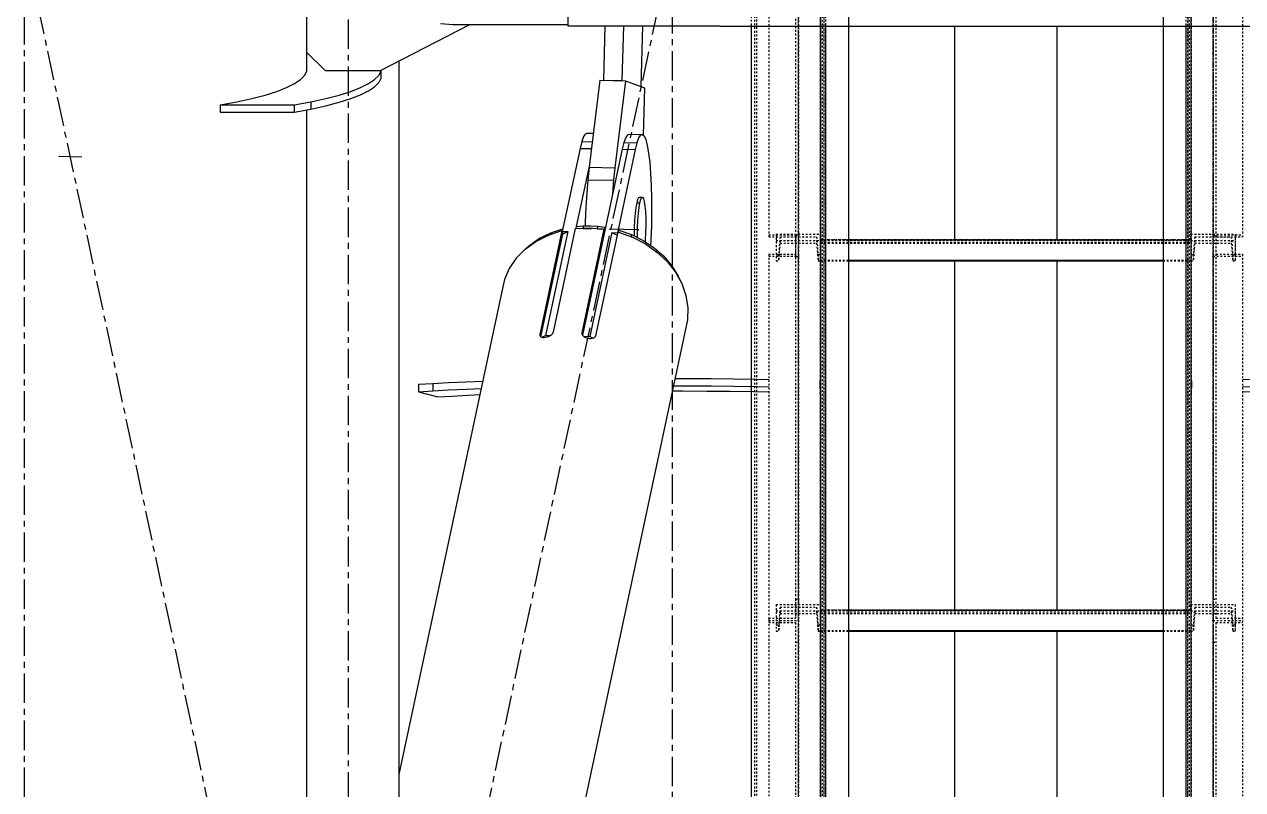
# Model space of a CAD drawing. Header units: millimetres. Extents: x 5143 to 30813, y 232 to 21408.
# Drawn here: x 22900 to 23229, y 4851.3 to 5057.9 of the extents above; entities that cross this region are included whole.
import ezdxf

# ---------------------------------------------------------------- set-up
doc = ezdxf.new("R2010")
doc.units = ezdxf.units.MM
doc.header["$LTSCALE"] = 0.25
for name, pattern in [('CENTER', [50.8, 31.75, -6.35, 6.35, -6.35]), ('XKITLINE00', [0]), ('XKITLINE02', [4, 2, -2]), ('XKITLINE03', [6, 3, -1, 1, -1])]:
    doc.linetypes.add(name, pattern=pattern)

msp = doc.modelspace()

# ---------------------------------------------------------------- linework, layer by layer
at = {"color": 8, "linetype": 'CENTER'}
for p, q in [((23075, 4763.35), (23075, 6431.43)), ((22900, 3985.69), (22900, 5629.8)), ((22987.5, 4670.27), (22987.5, 5490.27)), ((22987.5, 4670.27), (22900, 5080.27)), ((22900, 4260.27), (23075, 5080.27)), ((22909.42, 5022.26), (22915.36, 5022.13)), ((23065.84, 5002.39), (23050.97, 5002.72))]:
    msp.add_line(p, q, dxfattribs=at)
at = {"color": 1, "linetype": 'XKITLINE03'}
for p, q in [((23109.01, 4289.11), (23109.01, 5553.53)), ((23220.99, 4289.12), (23220.99, 5553.53)), ((23115.01, 4280.28), (23115.01, 5549.66)), ((23215.01, 5549.66), (23214.98, 4280.28)), ((23109.01, 5001.09), (23109.01, 5096.97)), ((23220.99, 5096.97), (23220.99, 5001.09)), ((23115.01, 5001.25), (23115.01, 4999.55)), ((23214.99, 4999.55), (23214.99, 5001.25)), ((23214.99, 4999.73), (23115.01, 4999.73)), ((23109.01, 4896.99), (23109.01, 4995.28)), ((23220.99, 4995.28), (23220.99, 4896.99)), ((23115.01, 4901.26), (23115.01, 4899.56)), ((23214.99, 4899.74), (23115.01, 4899.74)), ((23214.99, 4899.56), (23214.99, 4901.26)), ((23109.01, 4801.11), (23109.01, 4896.99)), ((23220.99, 4896.99), (23220.99, 4801.11))]:
    msp.add_line(p, q, dxfattribs=at)
at = {"color": 3, "linetype": 'XKITLINE02'}
for p, q in [((23097.16, 5550.14), (23097.16, 4298.1)), ((23097.69, 5550.18), (23097.69, 4297.68)), ((23114.93, 5550.18), (23114.93, 4280.34)), ((23115.46, 5550.14), (23115.46, 4279.7)), ((23116.31, 5550.19), (23116.31, 4278.85)), ((23214.54, 5550.14), (23214.54, 4279.7)), ((23215.07, 5550.18), (23215.07, 4280.33)), ((23115.01, 5549.96), (23115.01, 4280.58)), ((23115.01, 5549.66), (23115.01, 4280.28)), ((23115.86, 5549.94), (23115.86, 4280.56)), ((23115.86, 5549.68), (23115.86, 4280.3)), ((23122.51, 5549.96), (23122.51, 4280.57)), ((23122.51, 5549.67), (23122.51, 4280.28)), ((23207.5, 5549.95), (23207.48, 4280.57)), ((23207.51, 5549.67), (23207.48, 4280.29)), ((23207.51, 5549.66), (23207.48, 4280.28)), ((23214.15, 5549.94), (23214.13, 4280.56)), ((23214.16, 5549.68), (23214.13, 4280.3)), ((23215, 5549.97), (23214.98, 4280.58)), ((23215.01, 5549.66), (23214.98, 4280.28)), ((23096.31, 5103.12), (23096.31, 5057.42)), ((23116.31, 5103.12), (23116.31, 5057.42)), ((23122.51, 5103.12), (23122.51, 5057.42)), ((23207.49, 5103.12), (23207.49, 5057.42)), ((23213.69, 5103.12), (23213.69, 5057.42)), ((23101.01, 5096.97), (23101.01, 5000.5)), ((23108.21, 5096.38), (23108.21, 4995.2)), ((23109.01, 5096.97), (23109.01, 4995.2)), ((23220.99, 5094.93), (23220.99, 4995.2)), ((23221.79, 5094.93), (23221.79, 4995.2)), ((23228.99, 5094.93), (23228.99, 5000.5)), ((23101.01, 5001.09), (23109.01, 5001.09)), ((23103.01, 5001.25), (23103.01, 4994.05)), ((23103.01, 5001.25), (23115.01, 5001.25)), ((23108.21, 5001.02), (23108.21, 4897.56)), ((23108.21, 5001.02), (23109.01, 5001.02)), ((23109.01, 5001.02), (23109.01, 4901.26)), ((23115.01, 5001.25), (23115.01, 4994.05)), ((23214.99, 5001.25), (23214.99, 4999.55)), ((23214.99, 5001.25), (23214.99, 4995.75)), ((23214.99, 5001.25), (23226.99, 5001.25)), ((23220.99, 5001.09), (23228.99, 5001.09)), ((23220.99, 5001.02), (23220.99, 4995.28)), ((23220.99, 5001.02), (23221.79, 5001.02)), ((23220.99, 5001.02), (23220.99, 4896.99)), ((23221.79, 5001.02), (23221.79, 4995.85)), ((23221.79, 5001.02), (23221.79, 4897.57)), ((23226.99, 5001.25), (23226.99, 4999.55)), ((23226.99, 5001.25), (23226.99, 4995.75)), ((23101.01, 5000.5), (23108.21, 5000.5)), ((23103.01, 4999.55), (23115.01, 4999.55)), ((23104.07, 5000.55), (23103.69, 4995.75)), ((23104.07, 4998.85), (23103.69, 4994.05)), ((23104.07, 5000.55), (23113.94, 5000.55)), ((23104.07, 5000.55), (23104.07, 4998.85)), ((23104.07, 4998.85), (23113.94, 4998.85)), ((23113.94, 5000.55), (23114.33, 4995.75)), ((23113.94, 5000.55), (23113.94, 4998.85)), ((23113.94, 4998.85), (23114.33, 4994.05)), ((23115.01, 4999.73), (23115.01, 4994.05)), ((23115.01, 4999.73), (23122.51, 4999.73)), ((23115.01, 4999.55), (23214.99, 4999.55)), ((23115.01, 4999.01), (23214.99, 4999.01)), ((23115.01, 4998.86), (23214.99, 4998.86)), ((23207.49, 4999.73), (23214.99, 4999.73)), ((23214.99, 4999.73), (23214.99, 4994.05)), ((23214.99, 4999.55), (23214.99, 4994.05)), ((23214.99, 4999.55), (23226.99, 4999.55)), ((23216.05, 5000.55), (23215.67, 4995.75)), ((23216.05, 4998.85), (23215.67, 4994.05)), ((23216.05, 5000.55), (23216.05, 4998.85)), ((23216.05, 5000.55), (23225.92, 5000.55)), ((23216.05, 4998.85), (23225.92, 4998.85)), ((23221.79, 5000.5), (23228.99, 5000.5)), ((23225.92, 5000.55), (23225.92, 4998.85)), ((23225.92, 5000.55), (23226.31, 4995.75)), ((23225.92, 4998.85), (23226.31, 4994.05)), ((23226.99, 4999.55), (23226.99, 4994.05)), ((23101.01, 4995.85), (23101.01, 4896.99)), ((23101.01, 4995.85), (23108.21, 4995.85)), ((23101.01, 4995.28), (23109.01, 4995.28)), ((23103.01, 4995.75), (23103.69, 4995.75)), ((23103.69, 4995.75), (23103.69, 4994.05)), ((23108.21, 4995.2), (23109.01, 4995.2)), ((23114.33, 4995.75), (23115.01, 4995.75)), ((23114.33, 4995.75), (23114.33, 4994.05)), ((23115.01, 4994.23), (23122.51, 4994.23)), ((23115.01, 4994.22), (23122.51, 4994.22)), ((23207.49, 4994.23), (23214.99, 4994.23)), ((23207.49, 4994.22), (23214.99, 4994.22)), ((23214.99, 4995.75), (23214.99, 4994.05)), ((23214.99, 4995.75), (23215.67, 4995.75)), ((23215.67, 4995.75), (23215.67, 4994.05)), ((23220.99, 4995.28), (23228.99, 4995.28)), ((23220.99, 4995.2), (23221.79, 4995.2)), ((23221.79, 4995.85), (23228.99, 4995.85)), ((23226.31, 4995.75), (23226.31, 4994.05)), ((23226.31, 4995.75), (23226.99, 4995.75)), ((23226.99, 4995.75), (23226.99, 4994.05)), ((23228.99, 4995.85), (23228.99, 4995.28)), ((23228.99, 4995.85), (23228.99, 4896.99)), ((23103.01, 4994.05), (23103.69, 4994.05)), ((23114.33, 4994.05), (23115.01, 4994.05)), ((23115.01, 4994.06), (23122.51, 4994.06)), ((23115.01, 4994.05), (23122.51, 4994.05)), ((23207.49, 4994.06), (23214.99, 4994.06)), ((23207.49, 4994.05), (23214.99, 4994.05)), ((23214.99, 4994.05), (23215.67, 4994.05)), ((23226.31, 4994.05), (23226.99, 4994.05)), ((23108.21, 4902.73), (23109.01, 4902.73)), ((23108.21, 4902.73), (23108.21, 4897.56)), ((23109.01, 4902.73), (23109.01, 4896.99)), ((23220.99, 4902.73), (23221.79, 4902.73)), ((23103.01, 4901.26), (23103.01, 4894.06)), ((23103.01, 4901.26), (23115.01, 4901.26)), ((23103.01, 4899.56), (23115.01, 4899.56)), ((23104.07, 4900.56), (23103.69, 4895.76)), ((23104.07, 4898.86), (23103.69, 4894.06)), ((23104.07, 4900.56), (23113.94, 4900.56)), ((23104.07, 4900.56), (23104.07, 4898.86)), ((23104.07, 4898.86), (23113.94, 4898.86)), ((23113.94, 4900.56), (23114.33, 4895.76)), ((23113.94, 4900.56), (23113.94, 4898.86)), ((23113.94, 4898.86), (23114.33, 4894.06)), ((23115.01, 4901.26), (23115.01, 4894.06)), ((23115.01, 4899.74), (23115.01, 4894.06)), ((23115.01, 4899.74), (23122.51, 4899.74)), ((23115.01, 4899.56), (23214.99, 4899.56)), ((23115.01, 4899.02), (23214.99, 4899.02)), ((23115.01, 4898.87), (23214.99, 4898.87)), ((23207.49, 4899.74), (23214.99, 4899.74)), ((23214.99, 4901.26), (23214.99, 4899.56)), ((23214.99, 4901.26), (23214.99, 4895.76)), ((23214.99, 4901.26), (23226.99, 4901.26)), ((23214.99, 4899.74), (23214.99, 4894.06)), ((23214.99, 4899.56), (23214.99, 4894.06)), ((23214.99, 4899.56), (23226.99, 4899.56)), ((23216.05, 4900.56), (23215.67, 4895.76)), ((23216.05, 4898.86), (23215.67, 4894.06)), ((23216.05, 4900.56), (23216.05, 4898.86)), ((23216.05, 4900.56), (23225.92, 4900.56)), ((23216.05, 4898.86), (23225.92, 4898.86)), ((23225.92, 4900.56), (23225.92, 4898.86)), ((23225.92, 4900.56), (23226.31, 4895.76)), ((23225.92, 4898.86), (23226.31, 4894.06)), ((23226.99, 4901.26), (23226.99, 4899.56)), ((23226.99, 4901.26), (23226.99, 4895.76)), ((23226.99, 4899.56), (23226.99, 4894.06)), ((23101.01, 4897.56), (23108.21, 4897.56)), ((23101.01, 4897.56), (23101.01, 4896.99)), ((23101.01, 4896.99), (23109.01, 4896.99)), ((23101.01, 4896.99), (23101.01, 4800.52)), ((23101.01, 4896.99), (23109.01, 4896.99)), ((23101.01, 4896.4), (23108.21, 4896.4)), ((23103.01, 4895.76), (23103.69, 4895.76)), ((23103.69, 4895.76), (23103.69, 4894.06)), ((23108.21, 4896.4), (23108.21, 4795.22)), ((23109.01, 4896.99), (23109.01, 4795.22)), ((23114.33, 4895.76), (23115.01, 4895.76)), ((23114.33, 4895.76), (23114.33, 4894.06)), ((23214.99, 4895.76), (23214.99, 4894.06)), ((23214.99, 4895.76), (23215.67, 4895.76)), ((23215.67, 4895.76), (23215.67, 4894.06)), ((23220.99, 4896.99), (23228.99, 4896.99)), ((23220.99, 4896.99), (23220.99, 4891.1)), ((23220.99, 4896.99), (23228.99, 4896.99)), ((23220.99, 4896.99), (23220.99, 4795.22)), ((23221.79, 4897.57), (23228.99, 4897.57)), ((23221.79, 4896.4), (23221.79, 4891.1)), ((23221.79, 4896.4), (23228.99, 4896.4)), ((23221.79, 4896.4), (23221.79, 4795.22)), ((23226.31, 4895.76), (23226.31, 4894.06)), ((23226.31, 4895.76), (23226.99, 4895.76)), ((23226.99, 4895.76), (23226.99, 4894.06)), ((23228.99, 4896.99), (23228.99, 4896.4)), ((23228.99, 4896.99), (23228.99, 4800.52)), ((23103.01, 4894.06), (23103.69, 4894.06)), ((23114.33, 4894.06), (23115.01, 4894.06)), ((23115.01, 4894.24), (23122.51, 4894.24)), ((23115.01, 4894.23), (23122.51, 4894.23)), ((23115.01, 4894.07), (23122.51, 4894.07)), ((23115.01, 4894.06), (23122.51, 4894.06)), ((23207.49, 4894.24), (23214.99, 4894.24)), ((23207.49, 4894.23), (23214.99, 4894.23)), ((23207.49, 4894.07), (23214.99, 4894.07)), ((23207.49, 4894.06), (23214.99, 4894.06)), ((23214.99, 4894.06), (23215.67, 4894.06)), ((23226.31, 4894.06), (23226.99, 4894.06)), ((23108.21, 4891.1), (23109.01, 4891.1)), ((23220.99, 4891.1), (23221.79, 4891.1))]:
    msp.add_line(p, q, dxfattribs=at)
at = {"color": 8, "linetype": 'XKITLINE00'}
for p, q in [((22976.2, 5105.7), (22976.2, 5050.39)), ((23046.8, 5065.56), (23046.8, 5057.48)), ((22996.2, 5045.47), (23020.32, 5057.83)), ((23012.35, 5058.09), (23015.8, 5057.83)), ((23015.8, 5057.83), (23046.8, 5057.83)), ((23046.8, 5057.48), (23086.8, 5057.48)), ((23056.79, 5057.48), (23056.38, 5042.81)), ((23061.75, 5057.48), (23061.33, 5042.7)), ((23066.94, 5057.48), (23066.48, 5041.13)), ((23086.8, 5057.48), (23087.11, 5057.48)), ((23087.11, 5057.48), (23087.39, 5057.46)), ((23087.39, 5057.46), (23087.63, 5057.45)), ((23087.63, 5057.45), (23087.8, 5057.42)), ((23087.8, 5057.42), (23242.19, 5057.42)), ((23151.2, 5057.42), (23151.2, 4999.73)), ((23178.8, 5057.42), (23178.8, 4999.73)), ((22976.2, 5050.39), (22976.2, 5045.19)), ((22976.2, 5050.39), (22981.2, 5045.47)), ((23001.09, 5047.97), (23001.09, 4739.66)), ((22975.68, 5044.12), (22974.59, 5043)), ((22976.23, 5045.25), (22975.68, 5044.12)), ((22976.2, 5046.45), (22976.23, 5046.38)), ((22976.23, 5046.38), (22976.23, 5045.25)), ((22981.2, 5045.47), (22996.2, 5045.47)), ((22995.68, 5044.12), (22994.59, 5043)), ((22996.23, 5045.25), (22995.68, 5044.12)), ((22996.23, 5045.48), (22996.23, 5043.28)), ((22968.16, 5039.8), (22970.81, 5040.84)), ((22970.81, 5040.84), (22972.96, 5041.91)), ((22972.96, 5041.91), (22974.59, 5043)), ((22988.16, 5039.8), (22990.81, 5040.84)), ((22990.81, 5040.84), (22992.96, 5041.91)), ((22992.96, 5041.91), (22994.59, 5043)), ((22992.96, 5039.94), (22994.59, 5041.03)), ((22995.68, 5042.15), (22994.59, 5041.03)), ((22996.23, 5043.28), (22995.68, 5042.15)), ((23055.38, 5042.83), (23052.51, 5019.29)), ((23055.38, 5042.83), (23062.32, 5042.67)), ((23056.38, 5042.81), (23061.33, 5042.7)), ((23062.32, 5042.67), (23059.45, 5019.14)), ((23062.32, 5042.67), (23067.47, 5040.77)), ((23067.47, 5040.77), (23067.11, 5027.98)), ((22952.88, 5036.17), (22957.34, 5036.99)), ((22957.34, 5036.99), (22961.4, 5037.87)), ((22961.4, 5037.87), (22965.01, 5038.81)), ((22965.01, 5038.81), (22968.16, 5039.8)), ((22972.88, 5036.17), (22977.34, 5036.99)), ((22977.34, 5036.99), (22981.4, 5037.87)), ((22977.34, 5036.99), (22977.34, 5035.02)), ((22981.4, 5037.87), (22985.01, 5038.81)), ((22985.01, 5038.81), (22988.16, 5039.8)), ((22985.01, 5036.84), (22988.16, 5037.83)), ((22988.16, 5037.83), (22990.81, 5038.87)), ((22990.81, 5038.87), (22992.96, 5039.94)), ((22952.88, 5036.17), (22952.88, 5034.2)), ((22952.88, 5036.17), (22972.88, 5036.17)), ((22952.88, 5034.2), (22972.88, 5034.2)), ((22972.88, 5036.17), (22972.88, 5034.2)), ((22972.88, 5034.2), (22977.34, 5035.02)), ((22976.2, 5034.81), (22976.2, 4464.85)), ((22977.34, 5035.02), (22981.4, 5035.9)), ((22981.4, 5035.9), (22985.01, 5036.84)), ((23051, 5027.59), (23050.52, 5026.27)), ((23051.5, 5028.35), (23051, 5027.59)), ((23051.5, 5028.35), (23051.99, 5028.52)), ((23051.99, 5028.52), (23053.63, 5028.49)), ((23062.4, 5027.34), (23061.92, 5026.01)), ((23062.9, 5028.1), (23062.4, 5027.34)), ((23062.9, 5028.1), (23063.39, 5028.27)), ((23063.39, 5028.27), (23066.86, 5028.19)), ((23065.87, 5027.26), (23065.39, 5025.94)), ((23066.37, 5028.02), (23065.87, 5027.26)), ((23066.37, 5028.02), (23066.86, 5028.19)), ((23066.86, 5028.19), (23067.34, 5027.77)), ((23067.34, 5027.77), (23067.78, 5026.78)), ((23050.05, 5024.41), (23045.26, 5001.98)), ((23050.52, 5026.27), (23050.05, 5024.41)), ((23050.05, 5024.41), (23053.12, 5024.34)), ((23050.52, 5026.27), (23053.35, 5026.21)), ((23061.45, 5024.15), (23050.73, 4973.94)), ((23064.92, 5024.08), (23060.13, 5001.65)), ((23061.92, 5026.01), (23061.45, 5024.15)), ((23061.45, 5024.15), (23064.92, 5024.08)), ((23061.92, 5026.01), (23065.39, 5025.94)), ((23065.39, 5025.94), (23064.92, 5024.08)), ((23067.78, 5026.78), (23068.2, 5025.22)), ((23068.2, 5025.22), (23068.56, 5023.15)), ((23068.56, 5023.15), (23068.86, 5020.61)), ((23068.86, 5020.61), (23069.1, 5017.67)), ((23052.59, 5019.97), (23049.04, 5003.34)), ((23052.51, 5019.29), (23052.15, 5015.95)), ((23052.51, 5019.29), (23059.45, 5019.14)), ((23059.45, 5019.14), (23059.09, 5015.8)), ((23069.1, 5017.67), (23069.27, 5014.4)), ((23052.15, 5015.95), (23051.85, 5012.33)), ((23052.15, 5015.95), (23059.09, 5015.8)), ((23059.09, 5015.8), (23058.79, 5012.17)), ((23069.27, 5014.4), (23069.37, 5010.87)), ((23051.85, 5012.33), (23051.61, 5008.49)), ((23058.79, 5012.17), (23058.74, 5011.47)), ((23065.61, 5010.64), (23065.36, 5009.72)), ((23065.87, 5011.14), (23065.61, 5010.64)), ((23065.87, 5011.14), (23066.13, 5011.21)), ((23066.13, 5011.21), (23066.92, 5011.19)), ((23066.4, 5010.62), (23066.15, 5009.7)), ((23066.66, 5011.13), (23066.4, 5010.62)), ((23066.66, 5011.13), (23066.92, 5011.19)), ((23066.92, 5011.19), (23067.16, 5010.82)), ((23067.16, 5010.82), (23067.38, 5010.02)), ((23069.37, 5010.87), (23069.39, 5007.18)), ((23051.61, 5008.49), (23051.45, 5004.52)), ((23065.14, 5008.43), (23064.95, 5006.84)), ((23065.36, 5009.72), (23065.14, 5008.43)), ((23065.36, 5009.72), (23066.15, 5009.7)), ((23065.93, 5008.41), (23065.74, 5006.82)), ((23066.15, 5009.7), (23065.93, 5008.41)), ((23067.38, 5010.02), (23067.56, 5008.84)), ((23067.56, 5008.84), (23067.7, 5007.34)), ((23067.7, 5007.34), (23067.78, 5005.58)), ((23051.45, 5004.52), (23051.43, 5003.5)), ((23064.8, 5005.02), (23064.71, 5003.08)), ((23064.95, 5006.84), (23064.8, 5005.02)), ((23065.6, 5005.01), (23065.51, 5003.06)), ((23065.74, 5006.82), (23065.6, 5005.01)), ((23067.78, 5005.58), (23067.8, 5003.67)), ((23069.39, 5007.18), (23069.33, 5003.42)), ((23038.09, 4999.29), (23041.34, 5000.93)), ((23039.14, 5000.15), (23042.15, 5001.62)), ((23045.15, 5002.16), (23039.17, 4974.12)), ((23045.22, 5001.14), (23039.35, 4973.62)), ((23045.31, 5001.27), (23039.4, 4973.57)), ((23046.72, 5001.95), (23040.74, 4973.91)), ((23041.34, 5000.93), (23044.91, 5002.12)), ((23042.15, 5001.62), (23042.06, 5001.17)), ((23042.15, 5001.62), (23045.41, 5002.68)), ((23048.77, 5002.8), (23042.79, 4974.77)), ((23044.91, 5002.12), (23045.15, 5002.16)), ((23045.15, 5002.16), (23045.22, 5001.14)), ((23045.27, 5001.92), (23045.19, 5001.57)), ((23045.19, 5001.57), (23045.23, 5000.92)), ((23045.26, 5001.98), (23045.31, 5001.27)), ((23045.26, 5001.98), (23046.72, 5001.95)), ((23045.31, 5001.27), (23046.72, 5001.95)), ((23048.77, 5002.8), (23052.62, 5002.97)), ((23049.05, 5003.34), (23048.94, 5002.81)), ((23049.05, 5003.34), (23050.96, 5003.49)), ((23056.5, 5002.63), (23050.52, 4974.59)), ((23056.57, 5001.64), (23050.68, 4974.02)), ((23050.96, 5003.49), (23050.84, 5002.89)), ((23050.96, 5003.49), (23052.9, 5003.51)), ((23052.62, 5002.97), (23056.5, 5002.63)), ((23058.67, 5001.68), (23052.69, 4973.64)), ((23052.9, 5003.51), (23054.84, 5003.41)), ((23060.22, 5001.82), (23054.24, 4973.79)), ((23054.84, 5003.41), (23054.71, 5002.79)), ((23054.84, 5003.41), (23056.78, 5003.17)), ((23056.5, 5002.63), (23056.57, 5001.64)), ((23056.78, 5003.17), (23056.54, 5002.05)), ((23056.54, 5002.05), (23056.59, 5001.37)), ((23056.78, 5003.17), (23056.83, 5002.49)), ((23058.67, 5001.68), (23060.13, 5001.65)), ((23058.67, 5001.68), (23060.05, 5001.01)), ((23060.13, 5001.65), (23060.15, 5001.47)), ((23060.22, 5001.82), (23060.47, 5001.77)), ((23060.5, 5002.35), (23060.38, 5001.79)), ((23060.47, 5001.77), (23064.2, 5000.43)), ((23060.5, 5002.35), (23063.93, 5001.14)), ((23063.93, 5001.14), (23063.81, 5000.57)), ((23063.93, 5001.14), (23067.14, 4999.53)), ((23064.71, 5003.08), (23064.68, 5001.1)), ((23064.68, 5001.1), (23064.68, 5000.76)), ((23065.51, 5003.06), (23065.47, 5001.08)), ((23065.47, 5001.08), (23065.48, 5000.36)), ((23067.77, 5001.69), (23067.68, 4999.74)), ((23067.8, 5003.67), (23067.77, 5001.69)), ((23069.33, 5003.42), (23069.19, 4999.68)), ((23035.22, 4997.21), (23038.09, 4999.29)), ((23035.55, 4997.45), (23036.46, 4998.31)), ((23036.46, 4998.31), (23039.14, 5000.15)), ((23064.2, 5000.43), (23067.69, 4998.63)), ((23067.14, 4999.53), (23070.08, 4997.56)), ((23067.68, 4999.74), (23067.63, 4999.2)), ((23067.69, 4998.63), (23070.83, 4996.42)), ((23069.19, 4999.68), (23069.11, 4998.21)), ((23070.08, 4997.56), (23072.67, 4995.27)), ((23032.82, 4994.76), (23030.95, 4991.99)), ((23035.22, 4997.21), (23032.82, 4994.76)), ((23070.83, 4996.42), (23073.56, 4993.85)), ((23072.67, 4995.27), (23074.85, 4992.72)), ((23030.95, 4991.99), (23029.63, 4988.98)), ((23073.56, 4993.85), (23075.82, 4990.99)), ((23074.85, 4992.72), (23076.59, 4989.95)), ((23075.82, 4990.99), (23077.53, 4987.91)), ((23151.2, 4994.05), (23151.2, 4899.74)), ((23178.8, 4994.05), (23178.8, 4899.74)), ((23029.63, 4988.98), (23028.92, 4985.79)), ((23076.59, 4989.95), (23077.25, 4988.42)), ((23077.53, 4987.91), (23078.66, 4984.68)), ((23028.92, 4985.79), (23001.09, 4855.34)), ((23028.92, 4985.79), (23028.92, 4985.63)), ((23078.66, 4984.68), (23079.19, 4981.39)), ((23079.19, 4981.39), (23079.1, 4978.11)), ((23079.1, 4978.11), (23016.82, 4686.31)), ((23042.66, 4974.49), (23042.51, 4974.29)), ((23042.69, 4974.53), (23042.66, 4974.49)), ((23042.79, 4974.77), (23042.69, 4974.53)), ((23050.52, 4974.59), (23050.52, 4974.36)), ((23050.52, 4974.59), (23050.54, 4974.33)), ((23039.17, 4974.12), (23039.19, 4973.85)), ((23039.17, 4974.12), (23039.17, 4973.9)), ((23039.17, 4973.9), (23039.25, 4973.7)), ((23039.25, 4973.7), (23039.43, 4973.55)), ((23039.43, 4973.55), (23039.68, 4973.43)), ((23039.68, 4973.43), (23039.99, 4973.37)), ((23039.72, 4973.42), (23040.74, 4973.91)), ((23039.99, 4973.37), (23040.36, 4973.36)), ((23040.36, 4973.36), (23040.76, 4973.41)), ((23040.74, 4973.91), (23041.99, 4973.88)), ((23040.76, 4973.41), (23041.17, 4973.51)), ((23041.17, 4973.51), (23041.56, 4973.66)), ((23041.56, 4973.66), (23041.93, 4973.84)), ((23041.93, 4973.84), (23042.26, 4974.06)), ((23042.26, 4974.06), (23042.51, 4974.29)), ((23050.52, 4974.36), (23050.54, 4974.31)), ((23050.54, 4974.31), (23050.61, 4974.11)), ((23050.61, 4974.11), (23050.79, 4973.87)), ((23050.79, 4973.87), (23051.05, 4973.64)), ((23051, 4973.68), (23052.69, 4973.64)), ((23051.05, 4973.64), (23051.37, 4973.44)), ((23051.37, 4973.44), (23051.75, 4973.27)), ((23051.75, 4973.27), (23052.16, 4973.16)), ((23052.16, 4973.16), (23052.58, 4973.09)), ((23052.58, 4973.09), (23052.99, 4973.08)), ((23052.69, 4973.64), (23053.6, 4973.2)), ((23052.99, 4973.08), (23053.36, 4973.13)), ((23053.36, 4973.13), (23053.69, 4973.23)), ((23053.69, 4973.23), (23053.96, 4973.38)), ((23054.14, 4973.57), (23053.96, 4973.38)), ((23054.24, 4973.79), (23054.14, 4973.57)), ((23014.52, 4961.2), (23019.17, 4961.41)), ((23019.17, 4961.41), (23023.79, 4961.59)), ((23075.73, 4962.32), (23079.08, 4962.31)), ((23079.08, 4962.31), (23085.45, 4962.26)), ((23085.45, 4962.26), (23091.72, 4962.18)), ((23091.72, 4962.18), (23097.82, 4962.08)), ((23097.82, 4962.08), (23101.01, 4962.01)), ((23114.72, 4961.63), (23114.77, 4961.63)), ((23114.77, 4961.63), (23115.01, 4961.56)), ((23114.77, 4961.63), (23114.77, 4959.63)), ((23214.99, 4961.57), (23215.22, 4961.63)), ((23215.22, 4961.63), (23215.22, 4959.63)), ((23215.22, 4961.63), (23215.27, 4961.63)), ((23228.99, 4962.01), (23232.17, 4962.08)), ((23006.44, 4960.71), (23010.27, 4960.96)), ((23006.44, 4960.71), (23006.44, 4958.72)), ((23006.44, 4958.72), (23010.27, 4958.97)), ((23006.44, 4958.72), (23011.65, 4957.3)), ((23010.27, 4960.96), (23014.52, 4961.2)), ((23010.27, 4960.96), (23010.27, 4958.97)), ((23010.27, 4958.97), (23014.52, 4959.2)), ((23014.52, 4959.2), (23019.17, 4959.41)), ((23019.17, 4959.41), (23023.36, 4959.58)), ((23019.73, 4957.78), (23023.01, 4957.93)), ((23075, 4958.92), (23077.84, 4958.92)), ((23075.3, 4960.32), (23079.08, 4960.31)), ((23077.84, 4958.92), (23084.29, 4958.89)), ((23079.08, 4960.31), (23085.45, 4960.26)), ((23084.29, 4958.89), (23090.66, 4958.84)), ((23085.45, 4960.26), (23091.72, 4960.18)), ((23090.66, 4958.84), (23096.93, 4958.76)), ((23091.72, 4960.18), (23097.82, 4960.08)), ((23096.93, 4958.76), (23101.01, 4958.7)), ((23097.82, 4960.08), (23101.01, 4960.01)), ((23114.72, 4959.63), (23114.77, 4959.63)), ((23114.72, 4958.38), (23115.01, 4958.37)), ((23114.77, 4959.63), (23115.01, 4959.57)), ((23214.99, 4959.57), (23215.22, 4959.63)), ((23214.99, 4958.37), (23215.27, 4958.38)), ((23215.22, 4959.63), (23215.27, 4959.63)), ((23228.99, 4960.01), (23232.17, 4960.08)), ((23228.99, 4958.7), (23233.07, 4958.76)), ((23011.65, 4957.3), (23015.47, 4957.55)), ((23015.47, 4957.55), (23019.73, 4957.78)), ((23151.2, 4894.06), (23151.2, 4799.75)), ((23178.8, 4894.06), (23178.8, 4799.75))]:
    msp.add_line(p, q, dxfattribs=at)
at = {"color": 7, "linetype": 'XKITLINE00'}
for p, q in [((23096.31, 5057.42), (23096.31, 4605.91)), ((23116.31, 5057.42), (23116.31, 4636.85)), ((23122.51, 5057.42), (23122.51, 4646.44)), ((23207.49, 5057.42), (23207.49, 4777.92)), ((23213.69, 5057.42), (23213.69, 4787.51)), ((23122.51, 4999.73), (23207.49, 4999.73)), ((23122.51, 4994.23), (23207.49, 4994.23)), ((23122.51, 4994.22), (23207.49, 4994.22)), ((23122.51, 4994.06), (23207.49, 4994.06)), ((23122.51, 4994.05), (23207.49, 4994.05)), ((23122.51, 4899.74), (23207.49, 4899.74)), ((23122.51, 4894.24), (23207.49, 4894.24)), ((23122.51, 4894.23), (23207.49, 4894.23)), ((23122.51, 4894.07), (23207.49, 4894.07)), ((23122.51, 4894.06), (23207.49, 4894.06))]:
    msp.add_line(p, q, dxfattribs=at)
at = {"color": 8, "linetype": 'XKITLINE00'}
for centre in [(22909.42, 5022.26), (22915.36, 5022.13), (23050.97, 5002.72), (23065.84, 5002.39)]:
    msp.add_circle(centre, 0.05, dxfattribs=at)
at = {"color": 1, "linetype": 'XKITLINE00'}
for centre in [(23109.01, 5001.09), (23115.01, 5001.25), (23214.99, 5001.25), (23220.99, 5001.09), (23115.01, 4999.73), (23115.01, 4999.55), (23214.99, 4999.73), (23214.99, 4999.55), (23109.01, 4995.28), (23220.99, 4995.28), (23115.01, 4901.26), (23115.01, 4899.74), (23115.01, 4899.56), (23214.99, 4901.26), (23214.99, 4899.74), (23214.99, 4899.56), (23109.01, 4896.99), (23109.01, 4896.99), (23220.99, 4896.99), (23220.99, 4896.99)]:
    msp.add_circle(centre, 0.05, dxfattribs=at)

doc.saveas('drawing.dxf')
